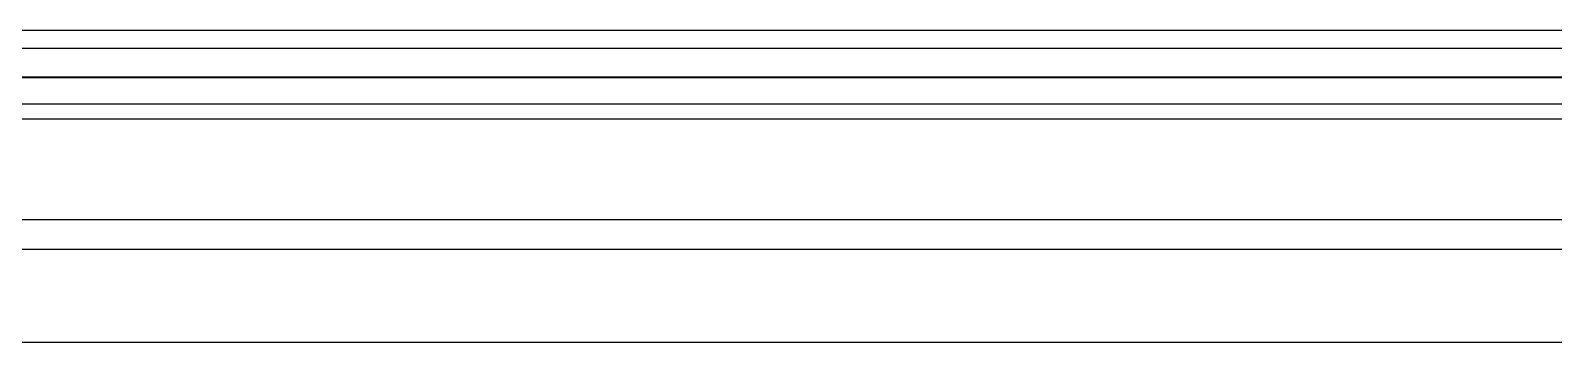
# Model space of a CAD drawing. Header units: millimetres. Extents: x 21899 to 38731, y -5425 to 3612.
# Drawn here: x 22341.4 to 22546.2, y 252.1 to 294 of the extents above; entities that cross this region are included whole.
import ezdxf

# ---------------------------------------------------------------- set-up
doc = ezdxf.new("R2010")
doc.units = ezdxf.units.MM

msp = doc.modelspace()

# ---------------------------------------------------------------- linework, layer by layer
at = {"color": 9, "linetype": 'Continuous'}
for p, q in [((22559.11, 294.01), (22336.81, 294.01)), ((22559.11, 291.58), (22336.81, 291.58)), ((22559.11, 287.73), (22336.81, 287.73)), ((22559.16, 284.09), (22336.81, 284.09)), ((25101.07, 268.59), (22336.81, 268.59))]:
    msp.add_line(p, q, dxfattribs=at)
at = {"color": 7, "linetype": 'Continuous'}
for p, q in [((22559.11, 287.64), (22336.81, 287.64)), ((25101.07, 282.09), (22336.81, 282.09)), ((24120.37, 252.09), (22336.81, 252.09))]:
    msp.add_line(p, q, dxfattribs=at)
msp.add_line((25212.11, 264.59), (22222.11, 264.59))

doc.saveas('drawing.dxf')
